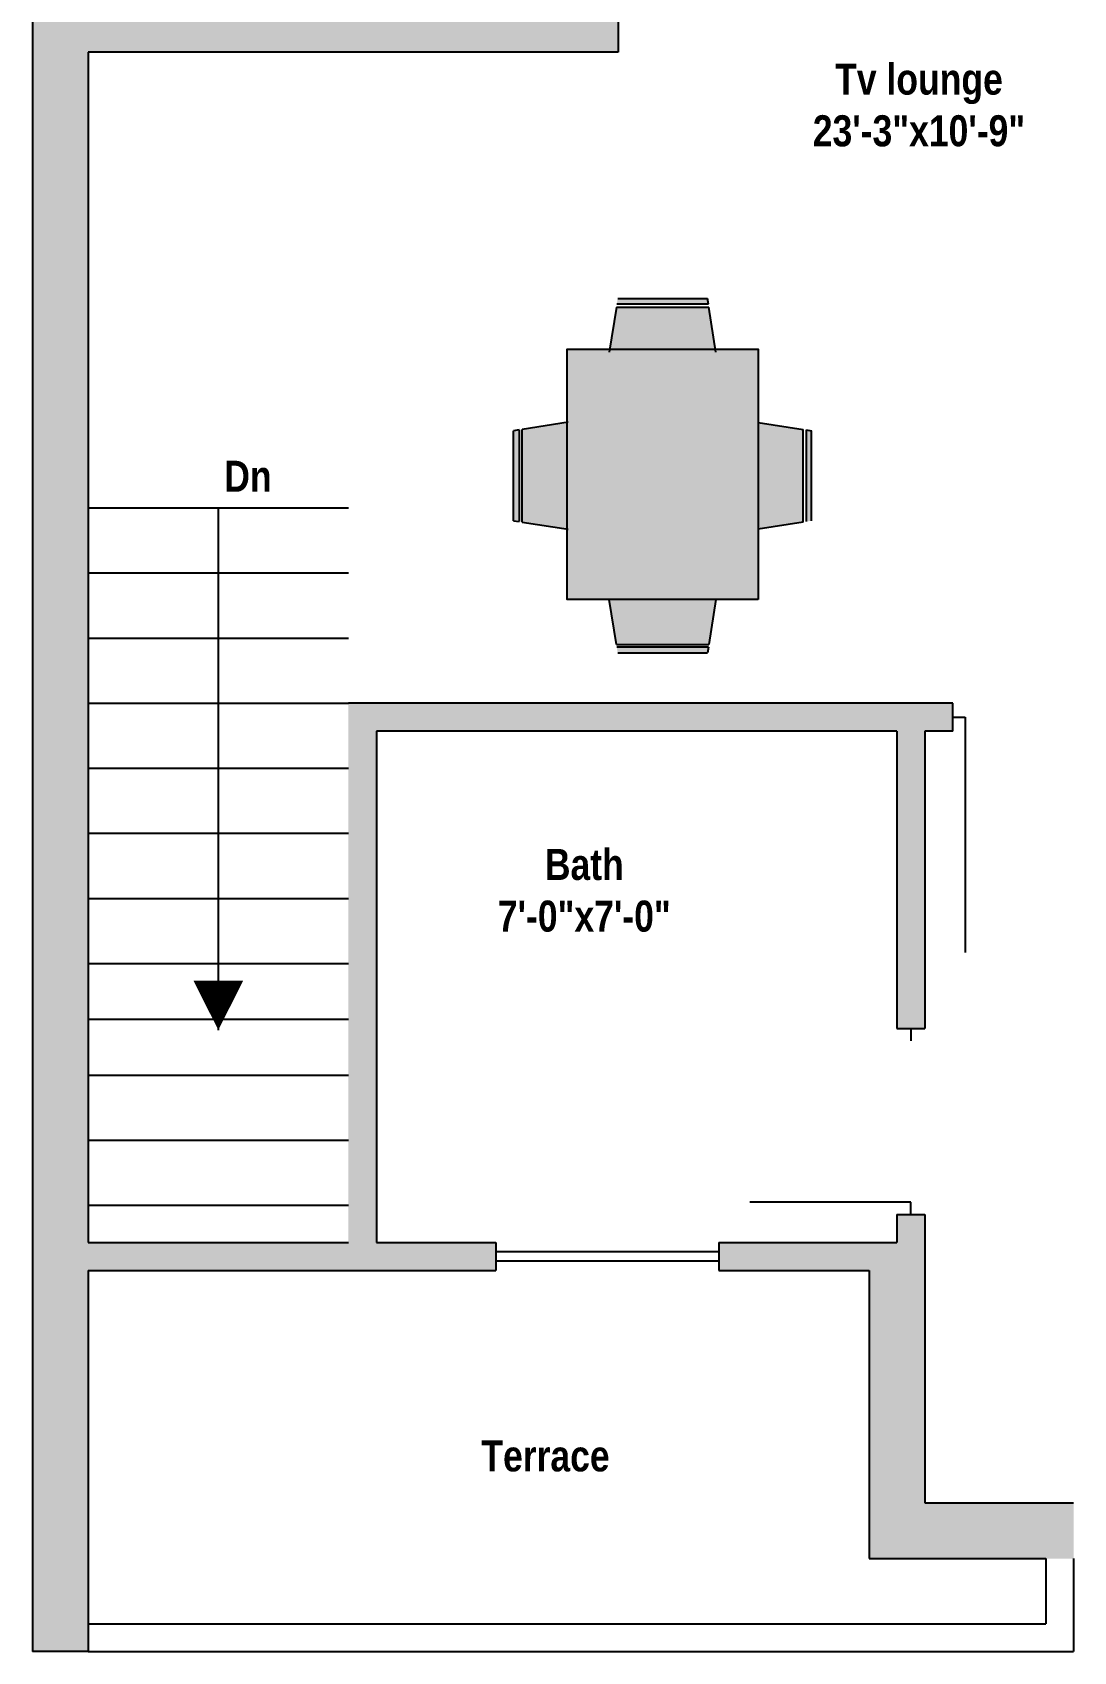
# Model space of a CAD drawing. Extents: x 19 to 316, y 21 to 530.
# Drawn here: x 19.2 to 187.2, y 21.2 to 282.4 of the extents above; entities that cross this region are included whole.
import ezdxf

# ---------------------------------------------------------------- set-up
doc = ezdxf.new("R2010")
doc.units = 0
doc.header["$MEASUREMENT"] = 0
doc.layers.get('0').update_dxf_attribs({"linetype": 'CONTINUOUS'})
for name, color, linetype in [('DOORS', 42, 'CONTINUOUS'), ('DOWN', 41, 'CONTINUOUS'), ('FURN', 138, 'CONTINUOUS'), ('FURNITURE', 7, 'CONTINUOUS'), ('LABELS', 10, 'CONTINUOUS'), ('STAIRS', 41, 'CONTINUOUS'), ('WINDOWS', 140, 'CONTINUOUS')]:
    doc.layers.add(name, color=color, linetype=linetype)
doc.styles.add('HASSAN', font='arial.ttf', dxfattribs={"height": 5})

# ---------------------------------------------------------------- blocks, each defined once
blk = doc.blocks.new('A$C20C5514F')
at = {"layer": 'FURNITURE', "color": 7, "linetype": 'CONTINUOUS'}
for p, q in [((23.67, 79.7), (22.05, 69.33)), ((23.67, 79.7), (45.02, 79.7)), ((44.91, 80.35), (23.77, 80.35)), ((23.98, 81.65), (44.71, 81.65)), ((44.91, 80.35), (44.71, 81.65)), ((46.64, 69.33), (45.02, 79.7)), ((12.6, 53.16), (1.94, 51.5)), ((56.37, 53.12), (66.74, 51.5)), ((1.3, 51.39), (0, 51.19)), ((0, 30.46), (0, 51.19)), ((1.3, 51.39), (1.3, 30.25)), ((1.94, 30.15), (1.94, 51.5)), ((66.74, 30.15), (66.74, 51.5)), ((67.39, 51.39), (67.39, 30.25)), ((67.39, 51.39), (68.69, 51.19)), ((68.69, 30.46), (68.69, 51.19)), ((0, 30.46), (1.3, 30.25)), ((1.94, 30.15), (12.58, 28.49)), ((66.74, 30.15), (56.37, 28.53)), ((23.67, 1.94), (22.05, 12.32)), ((46.64, 12.32), (45.02, 1.94)), ((23.67, 1.94), (45.02, 1.94)), ((44.91, 1.3), (23.77, 1.3)), ((44.91, 1.3), (44.71, 0)), ((23.98, 0), (44.71, 0))]:
    blk.add_line(p, q, dxfattribs=at)
blk.add_lwpolyline([(56.38, 12.31), (12.31, 12.31), (12.31, 69.97), (56.38, 69.97)], close=True, dxfattribs=at)
at = {"layer": 'FURNITURE', "color": 1, "linetype": 'CONTINUOUS'}
for points in [[(22.05, 69.34), (23.67, 79.7), (46.64, 69.34), (45.02, 79.7)], [(1.94, 51.5), (1.94, 30.15), (12.31, 53.12), (12.31, 28.53)], [(56.38, 53.12), (56.38, 28.53), (66.74, 51.5), (66.74, 30.15)], [(22.05, 12.31), (23.67, 1.94), (46.64, 12.31), (45.02, 1.94)]]:
    blk.add_solid(points, dxfattribs=at)
at = {"layer": 'FURNITURE', "color": 44, "linetype": 'CONTINUOUS'}
for points in [[(23.77, 80.35), (23.98, 81.65), (44.91, 80.35), (44.71, 81.65)], [(0, 51.19), (0, 30.46), (1.3, 51.39), (1.3, 30.25)], [(67.39, 51.39), (67.39, 30.25), (68.69, 51.19), (68.69, 30.46)], [(23.77, 1.3), (23.98, 0), (44.91, 1.3), (44.71, 0)]]:
    blk.add_solid(points, dxfattribs=at)
at = {"layer": 'FURNITURE', "color": 33, "linetype": 'CONTINUOUS'}
blk.add_solid([(12.31, 69.97), (12.31, 12.31), (56.38, 69.97), (56.38, 12.31)], dxfattribs=at)

msp = doc.modelspace()

# ---------------------------------------------------------------- hatches: boundary and pattern name
h = msp.add_hatch(color=228)
h.paths.add_polyline_path([(163.18, 91.73), (158.68, 91.73), (158.68, 87.23), (129.94, 87.23), (129.94, 82.73), (154.18, 82.73), (154.18, 36.23), (187.18, 36.23), (187.18, 45.23), (163.18, 45.23)])
h.paths.add_polyline_path([(28.18, 82.73), (93.94, 82.73), (93.94, 87.23), (74.68, 87.23), (74.68, 169.73), (158.68, 169.73), (158.68, 121.73), (163.18, 121.73), (163.18, 169.73), (167.68, 169.73), (167.68, 174.23), (70.18, 174.23), (70.18, 87.23), (28.18, 87.23), (28.18, 279.23), (113.68, 279.23), (113.68, 303.23), (118.18, 303.23), (118.18, 312.23), (109.18, 312.23), (109.18, 288.23), (28.18, 288.23), (28.18, 456.23), (32.68, 456.23), (32.68, 460.73), (28.18, 460.73), (28.18, 520.73), (118.18, 520.73), (118.18, 529.73), (19.18, 529.73), (19.18, 21.23), (28.18, 21.23)])
h.paths.add_polyline_path([(307.18, 169.73), (307.18, 45.23), (283.18, 45.23), (283.18, 36.23), (316.18, 36.23), (316.18, 405.23), (209.68, 405.23), (209.68, 396.23), (307.18, 396.23), (307.18, 312.23), (221.68, 312.23), (221.68, 303.23), (307.18, 303.23), (307.18, 174.23), (209.68, 174.23), (209.68, 169.73)])
h.paths.add_polyline_path([(173.68, 303.23), (173.68, 312.23), (169.18, 312.23), (169.18, 396.23), (173.68, 396.23), (173.68, 405.23), (169.18, 405.23), (169.18, 465.23), (164.68, 465.23), (164.68, 312.23), (160.18, 312.23), (160.18, 303.23)])
h.paths.add_polyline_path([(109.18, 460.73), (62.68, 460.73), (62.68, 456.23), (118.18, 456.23), (118.18, 489.23), (109.18, 489.23)], flags=17)

# ---------------------------------------------------------------- linework, layer by layer
at = {"color": 0}
for p, q in [((19.18, 529.73), (19.18, 21.23)), ((113.68, 303.23), (113.68, 279.23)), ((113.68, 279.23), (28.18, 279.23)), ((28.18, 279.23), (28.18, 87.23)), ((167.68, 174.23), (70.18, 174.23)), ((167.68, 169.73), (167.68, 174.23)), ((158.68, 169.73), (74.68, 169.73)), ((74.68, 169.73), (74.68, 87.23)), ((158.68, 169.73), (158.68, 121.73)), ((163.18, 169.73), (163.18, 121.73)), ((167.68, 169.73), (163.18, 169.73)), ((158.68, 121.73), (163.18, 121.73)), ((158.68, 91.73), (158.68, 87.23)), ((158.68, 91.73), (163.18, 91.73)), ((163.18, 91.73), (163.18, 45.23)), ((28.18, 87.23), (70.18, 87.23)), ((74.68, 87.23), (93.94, 87.23)), ((129.94, 87.23), (129.94, 82.73)), ((129.94, 87.23), (158.68, 87.23)), ((28.18, 82.73), (28.18, 21.23)), ((28.18, 82.73), (93.94, 82.73)), ((129.94, 82.73), (154.18, 82.73)), ((154.18, 82.73), (154.18, 36.23)), ((163.18, 45.23), (187.18, 45.23)), ((154.18, 36.23), (182.68, 36.23)), ((28.18, 21.23), (19.18, 21.23))]:
    msp.add_line(p, q, dxfattribs=at)
at = {"color": 8}
for p, q in [((182.68, 36.23), (182.68, 25.73)), ((187.18, 36.23), (187.18, 21.23)), ((28.18, 25.73), (182.68, 25.73)), ((28.18, 21.23), (187.18, 21.23))]:
    msp.add_line(p, q, dxfattribs=at)
at = {"layer": 'DOORS'}
for p, q in [((167.68, 171.98), (169.68, 171.98)), ((169.68, 171.98), (169.68, 133.98)), ((160.93, 121.73), (160.93, 119.73)), ((160.93, 93.73), (134.93, 93.73)), ((160.93, 91.73), (160.93, 93.73))]:
    msp.add_line(p, q, dxfattribs=at)
at = {"layer": 'DOWN'}
msp.add_line((28.18, 205.73), (70.18, 205.73), dxfattribs=at)
at = {"layer": 'LABELS'}
msp.add_line((49.18, 205.73), (49.18, 121.5), dxfattribs=at)
msp.add_lwpolyline([(49.18, 121.5, 0, 8, 0), (49.18, 129.44, 8, 8, 0)], format="xyseb", dxfattribs=at)
at = {"layer": 'STAIRS'}
for p, q in [((28.18, 195.23), (70.18, 195.23)), ((28.18, 184.73), (70.18, 184.73)), ((28.18, 174.23), (70.18, 174.23)), ((28.18, 163.73), (70.18, 163.73)), ((28.18, 153.23), (70.18, 153.23)), ((28.18, 142.73), (70.18, 142.73)), ((28.18, 132.23), (70.18, 132.23)), ((28.18, 123.23), (70.18, 123.23)), ((28.18, 114.23), (70.18, 114.23)), ((28.18, 103.73), (70.18, 103.73)), ((28.18, 93.23), (70.18, 93.23))]:
    msp.add_line(p, q, dxfattribs=at)
at = {"layer": 'WINDOWS'}
for p, q in [((93.94, 87.23), (93.94, 82.73)), ((129.94, 85.73), (93.94, 85.73)), ((129.94, 84.23), (93.94, 84.23))]:
    msp.add_line(p, q, dxfattribs=at)

# ---------------------------------------------------------------- block references
at = {"layer": 'FURN', "color": 0, "xscale": 0.7000000000007276, "yscale": 0.7000000000007276, "zscale": 0.7000000000007276}
msp.add_blockref('A$C20C5514F', (96.83, 182.34), dxfattribs=at)

# ---------------------------------------------------------------- texts
at = {"layer": 'LABELS', "char_height": 5, "width": 79.5732, "attachment_point": 2, "style": 'HASSAN'}
for s, insert in [('{\\fTechnicBold|b0|i0|c2|p2;Tv lounge\\P23\'-3"x10\'-9"}', (162.23, 277.4)), ('{\\fTechnicBold|b0|i0|c2|p2;Dn}', (53.96, 213.33)), ('{\\fTechnicBold|b0|i0|c2|p2;Bath\\P7\'-0"x7\'-0"}', (108.23, 150.71)), ('{\\fTechnicBold|b0|i0|c2|p2;Terrace}', (101.97, 55.3))]:
    msp.add_mtext(s, dxfattribs=dict(at, insert=insert))

doc.saveas('drawing.dxf')
